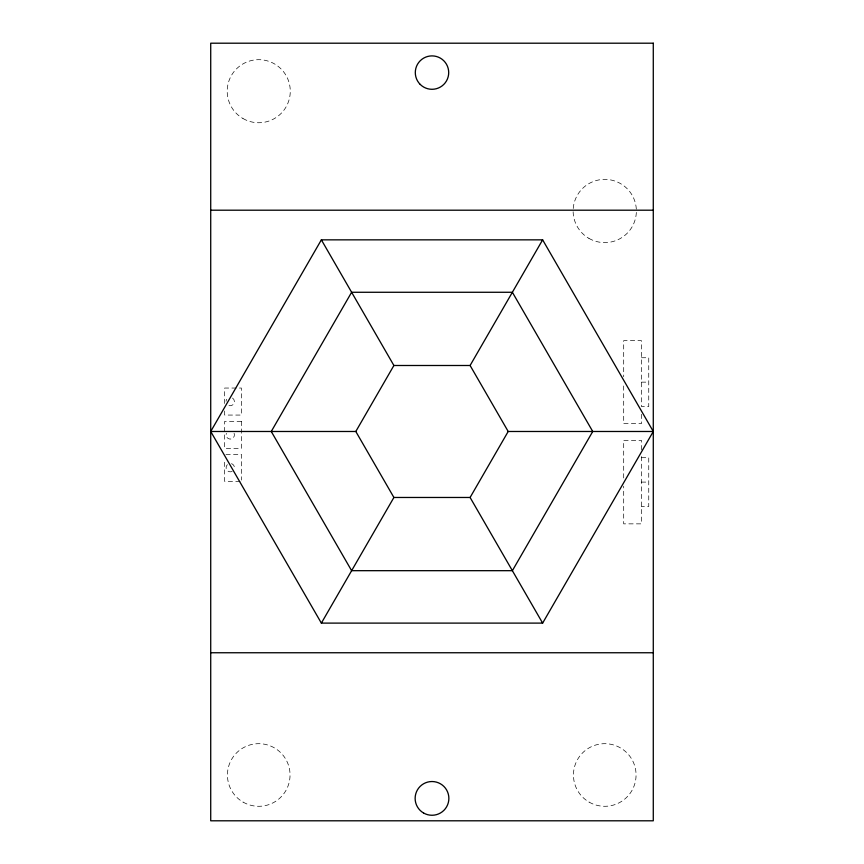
<?xml version="1.0" encoding="UTF-8"?>
<svg xmlns="http://www.w3.org/2000/svg" width="864" height="864" viewBox="0 0 864 864"><rect width="100%" height="100%" fill="white"/><g stroke="black" fill="none" stroke-linecap="round" stroke-linejoin="round"><path stroke-width="0.65" stroke-dasharray="4.32 3.24" d="M641.434 357.739L648.745 357.739L648.745 406.555L641.434 406.555L641.434 340.643L623.689 340.643L623.689 376.79M641.434 382.147L648.745 382.147M225.958 454.345L241.38 454.345L241.38 480.082M641.434 457.693L648.745 457.693L648.745 506.509L641.434 506.509M240.095 481.367L224.672 481.367L224.672 459.486M641.434 482.101L648.745 482.101M641.434 414.277L641.434 423.652L623.689 423.652L623.689 384.826M641.434 449.777L641.434 440.348L623.689 440.348L623.689 478.062M641.434 456.516L641.434 523.854L623.689 523.854L623.689 486.14M224.672 403.488L224.672 388.044L241.38 388.044L241.38 415.066L224.672 415.066L224.672 409.914M232.524 398.056A4.18 4.18 0 0 1 231.088 405.637L230.008 405.724A4.18 4.18 0 0 1 227.956 405.043M226.066 401.317A4.18 4.18 0 0 1 226.746 399.265M234.079 433.253A4.18 4.18 0 0 1 230.818 439.02L229.727 439.02A4.18 4.18 0 0 1 226.368 433.318M232.189 471.355A4.18 4.18 0 0 1 231.163 471.733L230.083 471.841A4.18 4.18 0 0 1 227.394 464.605M231.466 463.676A4.18 4.18 0 0 1 234.403 467.824M241.38 421.373L224.672 421.373L224.672 448.394L241.38 448.394L241.38 421.373M589.097 802.105A31.309 31.309 0 0 0 636.066 774.997A31.309 31.309 0 0 0 589.097 747.878A31.309 31.309 0 0 0 589.097 802.105M242.968 118.519A31.536 31.536 0 0 0 290.272 91.217A31.536 31.536 0 0 0 242.968 63.904A31.536 31.536 0 0 0 242.968 118.519M243.076 802.105A31.309 31.309 0 0 0 290.045 774.997A31.309 31.309 0 0 0 243.076 747.878A31.309 31.309 0 0 0 243.076 802.105M588.935 238.378A31.622 31.622 0 0 0 636.368 211A31.622 31.622 0 0 0 588.935 183.611A31.622 31.622 0 0 0 588.935 238.378"/><path stroke-width="1.3" d="M210.719 431.482L321.365 239.846L542.635 239.846L653.281 431.482L542.635 623.106L321.365 623.106L210.719 431.482L355.806 431.482L393.898 497.47L321.365 623.106M355.806 431.482L393.898 365.494L321.365 239.846M653.281 431.482L508.194 431.482L470.102 365.494L542.635 239.846M542.635 623.106L470.102 497.47L508.194 431.482M210.719 210.2L653.281 210.2M393.898 365.494L470.102 365.494M393.898 497.47L470.102 497.47M210.719 652.752L653.281 652.752M351.626 292.27L271.264 431.482L351.626 570.683L512.374 570.683L592.736 431.482L512.374 292.27L351.626 292.27M653.281 43.2L210.719 43.2L210.719 820.8L653.281 820.8L653.281 43.2M423.565 813.002A16.87 16.87 0 0 0 448.87 798.39A16.87 16.87 0 0 0 423.565 783.788A16.87 16.87 0 0 0 423.565 813.002M420.196 84.402A16.697 16.697 0 0 0 448.135 76.918A16.697 16.697 0 0 0 427.68 56.462A16.697 16.697 0 0 0 420.196 84.402"/></g></svg>
